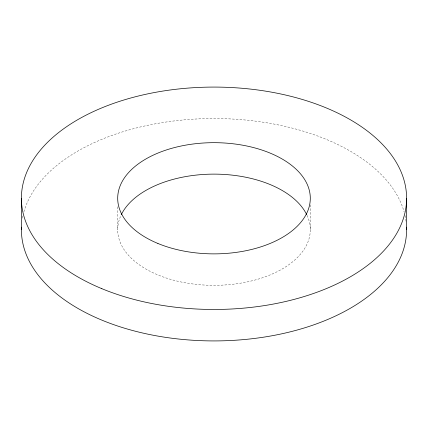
<?xml version="1.0" encoding="UTF-8"?>
<svg xmlns="http://www.w3.org/2000/svg" width="428" height="428" viewBox="0 0 428 428"><rect width="100%" height="100%" fill="white"/><g stroke="black" fill="none" stroke-linecap="round" stroke-linejoin="round"><path stroke-width="0.32" stroke-dasharray="2.14 1.6" d="M310.3 204.825L310.3 229.724M117.7 206.794L117.7 229.724M22.438 218.189A192.6 111.194 0 0 1 22.951 215.637M23.915 211.823A192.6 111.194 0 0 1 214 118.529A192.6 111.194 0 0 1 404.086 211.823M405.049 215.637A192.6 111.194 0 0 1 406.06 221.383M307.02 215.338A96.3 55.597 0 0 1 214 285.326A96.3 55.597 0 0 1 120.98 215.338"/><path stroke-width="0.64" d="M406.6 198.276L406.6 229.724M21.4 198.276L21.4 229.724M406.547 227.161A192.6 111.194 0 0 1 214 340.923A192.6 111.194 0 0 1 21.454 227.161M121.258 214.749A96.3 55.597 0 0 1 214 174.126A96.3 55.597 0 0 1 306.742 214.749M101.816 288.659A192.6 111.194 0 0 0 405.674 209.174A192.6 111.194 0 0 0 134.515 96.99A192.6 111.194 0 0 0 101.816 288.659M157.905 243.468A96.3 55.597 0 0 0 309.835 203.723A96.3 55.597 0 0 0 174.255 147.633A96.3 55.597 0 0 0 157.905 243.468"/></g></svg>
